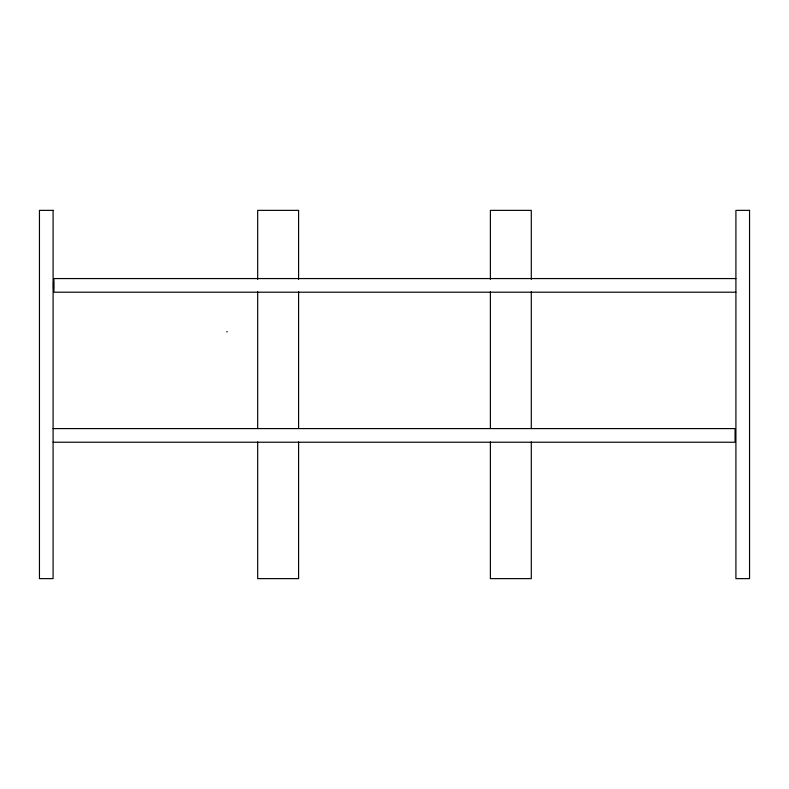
<?xml version="1.0" encoding="UTF-8"?>
<svg xmlns="http://www.w3.org/2000/svg" width="789" height="789" viewBox="0 0 789 789"><rect width="100%" height="100%" fill="white"/><g stroke="black" fill="none" stroke-linecap="round" stroke-linejoin="round"><path stroke-width="1.18" d="M735.89 278.566L53.928 278.566L53.928 292.206L735.89 292.206M53.09 428.595L735.052 428.595L735.052 442.234L53.09 442.234M226.68 331.765L227.301 331.765M531.293 279.345L531.293 210.367L490.383 210.367L490.383 279.345M531.293 291.654L531.293 428.368M531.293 441.919L531.293 578.633L490.383 578.633L490.383 441.919M490.383 291.654L490.383 428.368M298.597 279.345L298.597 210.367L257.678 210.367L257.678 279.345M298.597 291.654L298.597 428.368M298.597 441.919L298.597 578.633L257.678 578.633L257.678 441.919M257.678 291.654L257.678 428.368M53.484 281.979L53.484 288.794M53.09 210.367L39.45 210.367L39.45 578.633L53.09 578.633L53.09 210.367M749.55 210.367L735.91 210.367L735.91 578.633L749.55 578.633L749.55 210.367"/></g></svg>
